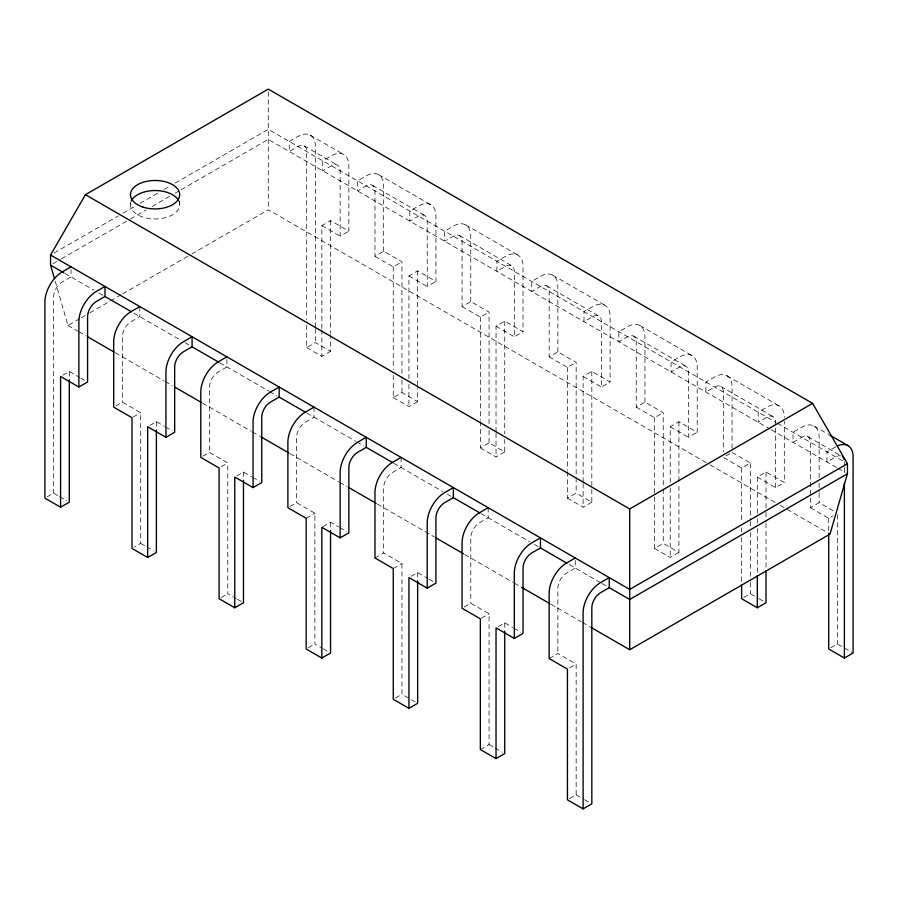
<?xml version="1.0" encoding="UTF-8"?>
<svg xmlns="http://www.w3.org/2000/svg" width="898" height="898" viewBox="0 0 898 898"><rect width="100%" height="100%" fill="white"/><g stroke="black" fill="none" stroke-linecap="round" stroke-linejoin="round"><path stroke-width="0.67" stroke-dasharray="4.49 3.37" d="M54.194 252.944L118.3 215.935M123.138 213.14L135.228 206.158M140.066 203.363L159.429 192.183M164.267 189.399L170.306 185.897M175.144 183.113L268.289 129.334L776.186 422.576M52.982 263.698L60.233 259.511M61.446 258.815L129.189 219.707M130.39 219L146.116 209.93M152.166 206.439L170.306 195.955M175.144 193.16L179.982 190.376M181.194 189.669L268.289 139.392L770.181 429.154M55.205 281.186L67.979 325.435L80.124 318.42M81.336 317.724L88.621 313.514M89.834 312.818L121.398 294.6M122.611 293.893L190.589 254.639M191.802 253.943L268.289 209.784L708.702 464.053M62.759 375.207L69.281 371.446L79.574 377.385M321.843 328.545L321.843 225.623L330.554 220.594L348.851 231.156L348.851 165.793A24.628 14.222 -60 0 0 331.429 155.736L322.719 160.764L322.719 170.822L331.429 165.793A12.314 7.105 -60 0 1 340.14 170.822L340.14 236.185L348.851 231.156M115.876 405.885L122.409 402.113L140.694 412.676L140.694 543.402L134.172 547.174M383.682 251.272L383.682 185.897A24.628 14.222 -60 0 0 366.261 175.851L357.55 180.88L357.55 190.926L366.261 185.897A12.314 7.105 -60 0 1 374.971 190.926L374.971 256.3L383.682 251.272L401.967 261.823L401.967 378.653M133.084 417.076L140.694 412.676M374.971 256.3L393.257 266.852L401.967 261.823M149.843 425.495L156.375 421.723L164.379 426.337M408.938 378.821L408.938 275.911L417.649 270.882L435.934 281.433L435.934 216.07A24.628 14.222 -60 0 0 418.513 206.012L409.814 211.041L409.814 221.099L418.513 216.07A12.314 7.105 -60 0 1 427.224 221.099L427.224 286.462L435.934 281.433M47.078 496.897L53.611 493.125L58.437 495.909M306.701 325.199L306.701 347.616L315.411 342.587L330.554 351.331L330.554 334.64M306.701 347.616L321.843 356.36L330.554 351.331M202.97 456.162L209.503 452.39L227.789 462.953L227.789 593.69L236.23 598.562M470.776 301.548L470.776 236.185A24.628 14.222 -60 0 0 453.355 226.128L444.645 231.156L444.645 241.214L453.355 236.185A12.314 7.105 -60 0 1 462.066 241.214L462.066 306.577L470.776 301.548L489.062 312.111L489.062 424.765M221.256 466.724L227.789 462.953M462.066 306.577L480.351 317.14L489.062 312.111M236.937 475.772L243.47 472L251.462 476.625M496.033 431.882L496.033 326.187L504.743 321.158L523.029 331.721L523.029 266.358A24.628 14.222 -60 0 0 505.608 256.3L496.897 261.329L496.897 271.376L505.608 266.347A12.314 7.105 -60 0 1 514.318 271.376L514.318 336.75L523.029 331.721M393.257 375.342L393.257 397.589L401.967 392.561L417.649 401.608L417.649 387.7M393.257 397.589L408.938 406.637L417.649 401.608M290.065 506.45L296.587 502.678L314.884 513.229L314.884 643.967L322.113 648.143M557.86 351.836L557.86 286.462A24.628 14.222 -60 0 0 540.45 276.404L531.739 281.433L531.739 291.491L540.45 286.462A12.314 7.105 -60 0 1 549.149 291.491L549.149 356.865L557.86 351.836L576.157 362.388L576.157 476.434M306.173 518.258L314.884 513.229M549.149 356.865L567.446 367.417L576.157 362.388M322.932 526.688L330.554 522.288L338.557 526.902M583.116 482.17L583.116 376.464L591.827 371.446L610.112 381.998L610.112 316.635A24.628 14.222 -60 0 0 592.702 306.577L583.992 311.606L583.992 321.664L592.702 316.635A12.314 7.105 -60 0 1 601.413 321.664L601.413 387.027L610.112 381.998M221.256 597.462L227.789 593.69M480.351 421.443L480.351 447.866L489.062 442.837L504.743 451.896L504.743 439.38M480.351 447.866L496.033 456.925L504.743 451.896M374.971 557.984L383.682 552.955L401.967 563.517L401.967 694.244L415.235 701.91M644.955 402.113L644.955 336.75A24.628 14.222 -60 0 0 627.534 326.692L618.823 331.721L618.823 341.779L627.534 336.75A12.314 7.105 -60 0 1 636.244 341.779L636.244 407.142L644.955 402.113L663.24 412.676L663.24 487.771M393.257 568.546L401.967 563.517M636.244 407.142L654.53 417.705L663.24 412.676M411.116 576.336L417.649 572.565L427.931 578.503M670.211 482.383L670.211 426.752L678.922 421.723L697.207 432.286L697.207 366.912A24.628 14.222 -60 0 0 679.786 356.854L671.075 361.883L671.075 371.94L679.786 366.912A12.314 7.105 -60 0 1 688.497 371.94L688.497 437.315L697.207 432.286M308.351 647.739L314.884 643.967M567.446 471.731L567.446 498.154L576.157 493.125L591.827 502.173L591.827 486.873M567.446 498.154L583.116 507.202L591.827 502.173M464.244 607.014L470.776 603.243L489.062 613.794L489.062 744.532L481.44 748.932M729.872 453.647L723.339 457.419L741.625 467.981L750.335 462.953L750.335 519.976M481.44 618.194L489.062 613.794M498.21 626.613L504.743 622.853L512.736 627.466M757.306 513.196L757.306 477.029L766.005 472L784.302 482.563L784.302 421.364M395.434 698.015L401.967 694.244M654.53 496.976L654.53 548.431L663.24 543.402L678.922 552.461L678.922 482.922M835.679 446.867L826.968 451.885L826.968 461.942L835.679 456.914A12.314 7.105 -60 0 1 840.988 455.937M757.306 477.029L775.591 487.592L784.302 482.563M654.53 548.431L670.211 557.478L678.922 552.461M549.149 658.548L557.86 653.52L576.157 664.082L576.157 794.809L568.535 799.209M819.133 477.646L819.133 437.304A24.628 14.222 -60 0 0 801.712 427.257L793.013 432.275L793.013 442.332L801.712 437.304A12.314 7.105 -60 0 1 810.423 442.332L810.423 507.707L819.133 502.678L835.14 511.916M569.624 667.854L576.157 664.082M810.423 507.707L828.719 518.258L833.075 515.744M743.802 597.462L750.335 593.69L757.564 597.866M830.897 647.739L837.419 643.967L851.899 652.318M310.304 135.205L343.743 154.512M378.586 174.627L430.838 204.8M465.669 224.904L517.922 255.077M552.764 275.192L605.016 305.354M639.847 325.469L692.111 355.642M726.942 375.746L779.195 405.918M814.037 426.034L828.585 434.441M304.141 145.869L337.581 165.176M372.423 185.291L424.675 215.464M459.518 235.579L511.77 265.741M546.601 285.856L598.854 316.029M633.696 336.133L685.949 366.305M720.78 386.421L773.043 416.582M807.874 436.697L841.841 456.307M777.387 423.261L842.627 460.921M771.382 429.85L836.599 467.51M837.812 468.206L845.029 472.37M732.05 452.39L750.335 462.953M321.843 225.623L340.14 236.185M408.938 275.911L427.224 286.462M496.033 326.187L514.318 336.75M583.116 376.464L601.413 387.027M670.211 426.752L688.497 437.315M709.914 464.76L775.423 502.577M780.283 505.383L830.021 534.097M758.776 598.562L766.005 602.738M65.004 273.441L94.077 290.222M98.926 293.017L103.775 295.824M133.824 313.166L180.206 339.949M184.954 342.688L189.703 345.427M219.707 362.758L268.48 390.911M269.669 391.595L276.797 395.715M306.802 413.035L355.574 441.199M356.764 441.883L363.892 445.992M393.896 463.312L442.669 491.475M447.417 494.214L450.976 496.28M480.98 513.6L529.753 541.752M534.512 544.502L538.07 546.556M569.276 564.573L600.751 582.746M601.963 583.453L609.248 587.651M67.979 325.435L77.688 331.036M78.901 331.732L86.174 335.942M115.292 352.757L163.829 380.774M165.041 381.47L172.315 385.669M202.645 403.18L251.182 431.208M252.394 431.904L259.668 436.102M289.998 453.613L338.535 481.642M339.747 482.338L347.021 486.536M377.362 504.047L434.385 536.97M464.715 554.481L513.241 582.499M514.453 583.206L520.526 586.708M550.856 604.219L581.186 621.73M582.398 622.426L589.672 626.636M80.719 378.036L85.288 380.685M165.524 426.999L172.382 430.961M252.607 477.287L259.466 481.238M339.702 527.564L346.561 531.526M429.076 579.165L435.934 583.128M513.88 628.129L520.739 632.091M59.638 496.605L66.879 500.781M140.694 543.402L145.521 546.186M146.733 546.882L153.962 551.058M237.442 599.258L243.47 602.738M323.325 648.839L330.554 653.014M489.062 744.532L493.889 747.316M495.09 748.012L502.33 752.187M576.157 794.809L583.386 798.984M584.598 799.68L589.414 802.464M844.389 461.942L844.389 466.152M844.389 467.555L844.389 473.156M837.419 514.621L837.419 643.967M828.719 518.258L828.719 530.774M819.133 483.203L819.133 491.554M819.133 492.935L819.133 502.678M775.591 487.592L775.591 422.228A12.314 7.105 -60 0 0 766.881 417.2L758.17 422.228L758.17 412.171L766.881 407.142A24.628 14.222 -60 0 1 784.302 417.2M766.005 472L766.005 510.951M766.005 512.331L766.005 522.075M766.005 523.467L766.005 567.963M757.306 518.752L757.306 522.928M757.306 528.495L757.306 572.991M750.335 521.368L750.335 526.924M750.335 532.492L750.335 581.174M750.335 582.555L750.335 593.69M741.625 467.981L741.625 522.221M741.625 527.788L741.625 531.953M741.625 537.52L741.625 583.419M732.05 448.225L732.05 387.027A24.628 14.222 -60 0 0 714.628 376.969L705.918 381.998L705.918 392.056L714.628 387.027A12.314 7.105 -60 0 1 723.339 392.056L723.339 451.862M678.922 421.723L678.922 481.53M670.211 487.94L670.211 557.478M663.24 489.163L663.24 543.402M654.53 417.705L654.53 495.584M591.827 371.446L591.827 485.481M583.116 483.562L583.116 507.202M576.157 477.826L576.157 493.125M575.281 560.498L575.281 568.041L566.571 573.07A12.314 7.105 -60 0 0 557.86 588.156L557.86 653.52M567.446 367.417L567.446 470.339M504.743 321.158L504.743 433.813M504.743 622.853L504.743 629.801M496.033 433.274L496.033 456.925M489.062 430.322L489.062 442.837M488.186 507.707L488.186 517.753L479.487 522.782A12.314 7.105 -60 0 0 470.776 537.868L470.776 603.243M480.351 317.14L480.351 420.051M417.649 270.882L417.649 386.308M417.649 572.565L417.649 580.916M408.938 384.389L408.938 406.637M401.967 380.045L401.967 392.561M401.103 457.419L401.103 467.476L392.392 472.505A12.314 7.105 -60 0 0 383.682 487.592L383.682 552.955M393.257 266.852L393.257 369.774M330.554 220.594L330.554 333.248M330.554 522.288L330.554 529.236M321.843 329.936L321.843 356.36M315.411 327.175L315.411 146.486A24.628 14.222 -60 0 0 297.99 136.429L289.279 141.457L289.279 151.515L297.99 146.486A12.314 7.105 -60 0 1 306.701 151.515L306.701 319.598M315.411 328.578L315.411 342.587M314.008 407.142L314.008 417.2L305.298 422.228A12.314 7.105 -60 0 0 296.587 437.304L296.587 502.678M268.289 91.888L268.289 209.784M243.47 472L243.47 478.96M226.925 359.368L226.925 366.912L218.214 371.94A12.314 7.105 -60 0 0 209.503 387.027L209.503 452.39M179.701 200.984L179.701 204.755M156.375 421.723L156.375 428.672M139.83 306.577L139.83 316.635L131.119 321.664A12.314 7.105 -60 0 0 122.409 336.75L122.409 402.113M130.435 202.241L130.435 204.755M71.032 269.366L71.032 276.91L62.321 281.938A12.314 7.105 -60 0 0 53.611 297.025L53.611 493.125M69.281 371.446L69.281 378.395M178.859 201.073A24.628 14.222 0 0 1 155.073 218.977A24.628 14.222 0 0 1 131.276 201.073"/><path stroke-width="1.35" d="M54.43 278.503L50.557 265.101L50.557 255.043L85.4 194.698L268.289 89.115L812.6 403.37L847.443 463.705L847.443 473.762L830.021 534.097L629.711 649.748L590.884 627.332M71.032 266.852L62.321 271.881A24.628 14.222 -60 0 0 44.9 302.054L44.9 498.154L60.581 507.202L69.281 502.173L69.281 379.787M131.422 311.774L104.987 296.52L96.288 301.548A12.314 7.105 -60 0 0 87.577 316.635L87.577 381.998L78.867 387.027L60.581 376.464L60.581 507.202M139.83 306.577L131.119 311.606A24.628 14.222 -60 0 0 113.698 341.779L113.698 407.142L131.995 417.705L131.995 548.431L147.665 557.478L156.375 552.461L156.375 430.063M218.506 362.062L192.082 346.808L183.372 351.825A12.314 7.105 -60 0 0 174.661 366.912L174.661 432.286L165.95 437.315L147.665 426.752L147.665 557.478M226.925 356.854L218.214 361.883A24.628 14.222 -60 0 0 200.793 392.056L200.793 457.419L219.078 467.981L219.078 598.719L234.76 607.766L243.47 602.738L243.47 480.351M305.601 412.339L279.177 397.084L270.466 402.113A12.314 7.105 -60 0 0 261.756 417.2L261.756 482.563L253.045 487.592L234.76 477.029L234.76 607.766M314.008 407.142L305.298 412.171A24.628 14.222 -60 0 0 287.888 442.332L287.888 507.707L306.173 518.258L306.173 648.996L321.843 658.043L330.554 653.014L330.554 530.628M392.695 462.627L366.261 447.361L357.55 452.39A12.314 7.105 -60 0 0 348.851 467.476L348.851 532.84L340.14 537.868L321.843 527.317L321.843 658.043M401.103 457.419L392.392 462.448A24.628 14.222 -60 0 0 374.971 492.62L374.971 557.984L393.257 568.546L393.257 699.273L408.938 708.331L417.649 703.302L417.649 580.916M479.779 512.904L453.355 497.649L444.645 502.678A12.314 7.105 -60 0 0 435.934 517.764L435.934 583.128L427.224 588.156L408.938 577.594L408.938 708.331M488.186 507.707L479.487 512.736A24.628 14.222 -60 0 0 462.066 542.897L462.066 608.272L480.351 618.823L480.351 749.561L496.033 758.608L504.743 753.579L504.743 631.193M566.874 563.181L540.45 547.926L531.739 552.955A12.314 7.105 -60 0 0 523.029 568.041L523.029 633.404L514.318 638.433L496.033 627.87L496.033 758.608M85.4 194.698L629.711 508.964L812.6 403.37M575.281 557.984L566.571 563.012A24.628 14.222 -60 0 0 549.149 593.185L549.149 658.548L567.446 669.111L567.446 799.837L583.116 808.885L591.827 803.867L591.827 607.766A12.314 7.105 -60 0 1 600.538 592.68L609.248 587.651L629.711 599.471L847.443 473.762M847.443 463.705L629.711 589.414L50.557 255.043M741.625 584.811L741.625 598.719L757.306 607.766L766.005 602.738L766.005 570.746M828.719 533.558L828.719 648.996L844.389 658.043L853.1 653.014L853.1 456.914A24.628 14.222 -60 0 0 837.957 445.722M829.808 435.137L848.004 445.644M50.557 265.101L63.803 272.745M87.387 336.638L114.08 352.05M174.74 387.072L201.433 402.484M260.88 436.81L288.786 452.918M348.244 487.244L376.139 503.351M435.597 537.678L463.503 553.785M521.738 587.404L549.643 603.512M844.389 482.956L844.389 658.043M757.306 575.775L757.306 607.766M629.711 508.964L629.711 649.748M609.248 587.651L609.248 577.594L600.538 582.622A24.628 14.222 -60 0 0 583.116 612.795L583.116 808.885M540.45 547.926L540.45 537.868L531.739 542.897A24.628 14.222 -60 0 0 514.318 573.07L514.318 638.433M453.355 497.649L453.355 487.592L444.645 492.62A24.628 14.222 -60 0 0 427.224 522.782L427.224 588.156M366.261 447.361L366.261 437.304L357.55 442.332A24.628 14.222 -60 0 0 340.14 472.505L340.14 537.868M279.177 397.084L279.177 387.027L270.466 392.056A24.628 14.222 -60 0 0 253.045 422.228L253.045 487.592M192.082 346.808L192.082 336.75L183.372 341.779A24.628 14.222 -60 0 0 165.95 371.94L165.95 437.315M104.987 296.52L104.987 286.462L96.288 291.491A24.628 14.222 -60 0 0 78.867 321.664L78.867 387.027M131.276 201.073A24.628 14.222 0 0 1 154.265 190.544A24.628 14.222 0 0 1 178.399 200.187M842.593 456.869A12.314 7.105 -60 0 1 843.222 457.587M843.727 458.485A12.314 7.105 -60 0 1 844.098 459.518M142.748 207.011A24.628 14.222 0 0 0 179.701 194.698A24.628 14.222 0 0 0 142.748 182.384A24.628 14.222 0 0 0 142.748 207.011"/></g></svg>
